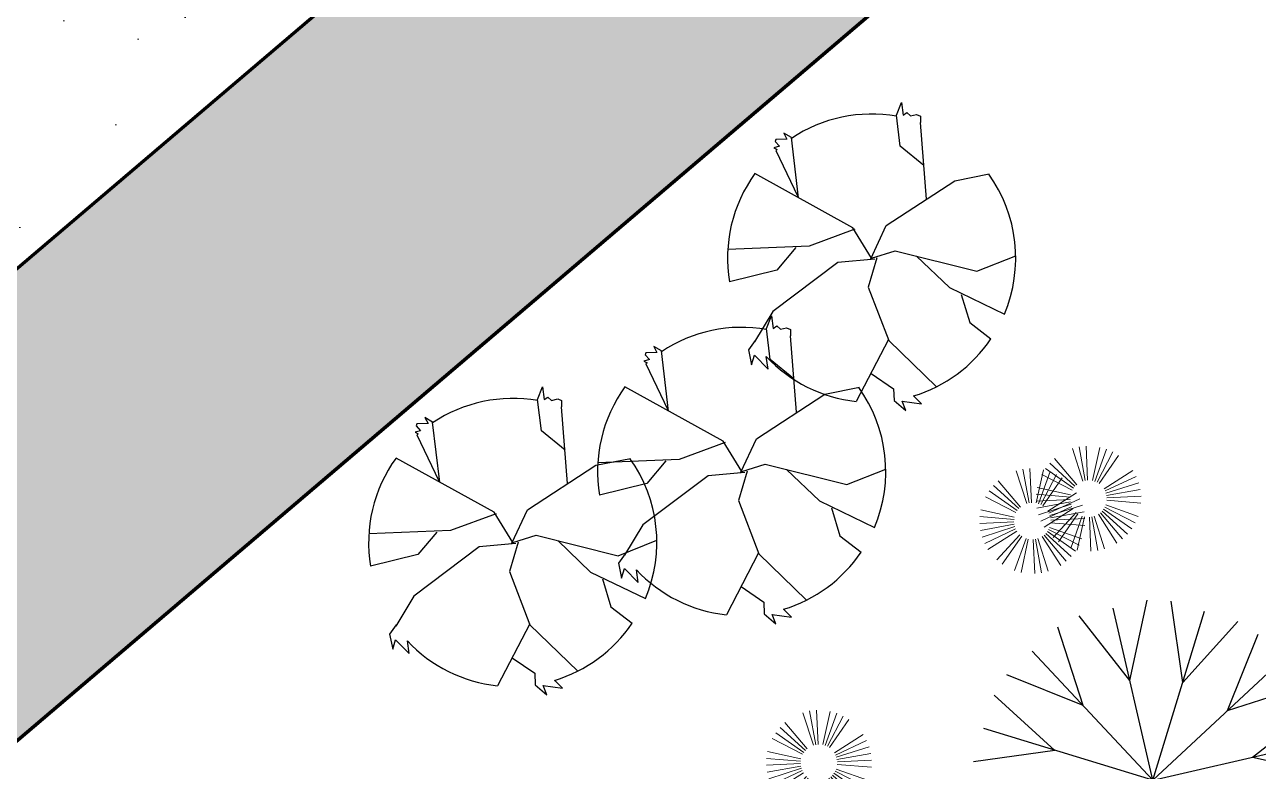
# Model space of a CAD drawing. Header units: millimetres. Extents: x 111 to 1506, y 14 to 566.
# Drawn here: x 290.41 to 297.27, y 80.21 to 84.37 of the extents above; entities that cross this region are included whole.
import ezdxf

# ---------------------------------------------------------------- set-up
doc = ezdxf.new("R2010")
doc.units = ezdxf.units.MM
doc.layers.add('fer', color=8, linetype='Continuous')
for name, color, linetype, lineweight in [('G', 254, 'Continuous', 5), ('GRASS', 56, 'Continuous', 0), ('PALMERAS114', 114, 'Continuous', 5)]:
    doc.layers.add(name, color=color, linetype=linetype, lineweight=lineweight)
doc.styles.add('ATTR', font='romans.shx', dxfattribs={"width": 0.8, "height": 2.52})

# ---------------------------------------------------------------- blocks, each defined once
blk = doc.blocks.new('EVG7')
for p, q in [((-6.6, 19.1), (-16.7, 56.9)), ((-3.9, 19.7), (-9, 58.4)), ((1.6, 19.7), (6.7, 58.4)), ((4.2, 19.1), (14.4, 56.9)), ((-13.8, 15.4), (-37.7, 46.5)), ((-11.6, 17), (-31.2, 50.9)), ((-9.2, 18.3), (-24.1, 54.3)), ((6.9, 18.3), (21.8, 54.3)), ((9.3, 17), (28.8, 50.9)), ((-17.8, 11.7), (-48.8, 35.4)), ((-16, 13.7), (-43.6, 41.3)), ((15.5, 11.7), (46.4, 35.4)), ((17, 9.4), (50.8, 28.9)), ((-21.6, 4.4), (-59.1, 14.4)), ((-20.6, 7), (-56.6, 21.9)), ((18.2, 7), (54.3, 21.9)), ((19.8, 1.7), (58.3, 6.7)), ((-22.2, -1.1), (-61.2, -1.1)), ((-22.2, -3.8), (-60.7, -8.9)), ((-20.6, -9.1), (-56.6, -24)), ((-19.4, -11.6), (-53.1, -31.1)), ((-17.8, -13.9), (-48.8, -37.6)), ((15.5, -13.9), (46.4, -37.6)), ((19.3, -6.6), (56.8, -16.6)), ((19.8, -1.1), (58.8, -1.1)), ((19.8, -3.8), (58.3, -8.9)), ((-13.8, -17.6), (-37.7, -48.7)), ((-11.6, -19.2), (-31.2, -53)), ((-9.2, -20.5), (-24.1, -56.5)), ((-6.6, -21.3), (-16.7, -59)), ((-3.9, -21.8), (-9, -60.6)), ((-1.2, -22.1), (-1.2, -61.1)), ((4.2, -21.3), (14.4, -59)), ((6.9, -20.5), (21.8, -56.5)), ((9.3, -19.2), (28.8, -53)), ((11.5, -17.6), (35.3, -48.7)), ((13.6, -15.9), (41.2, -43.5))]:
    blk.add_line(p, q)
at = {"style": 'ATTR', "width": 0.8, "flags": 9}
blk.add_attdef('ESTCODE', (0, 0), '', height=0.7, dxfattribs=at)
blk = doc.blocks.new('rr')
at = {"layer": 'fer', "color": 97}
for p, q in [((1376.0415, 206.5969), (1375.8475, 207.0109)), ((1376.0415, 206.5969), (1375.8475, 207.0109)), ((1376.0415, 206.0276), (1376.0415, 207.0109)), ((1376.0415, 206.5969), (1376.2356, 207.0109)), ((1376.0415, 206.0276), (1376.0415, 207.0109)), ((1376.0415, 206.5969), (1376.2356, 207.0109)), ((1375.7569, 206.5206), (1375.718, 206.9762)), ((1375.7569, 206.5206), (1375.718, 206.9762)), ((1376.3262, 206.5206), (1376.3651, 206.9762)), ((1376.3262, 206.5206), (1376.3651, 206.9762)), ((1376.0415, 206.0276), (1375.5499, 206.8792)), ((1376.0415, 206.0276), (1375.5499, 206.8792)), ((1376.0415, 206.0276), (1376.5332, 206.8792)), ((1376.0415, 206.0276), (1376.5332, 206.8792)), ((1375.7569, 206.5206), (1375.3818, 206.7821)), ((1375.7569, 206.5206), (1375.3818, 206.7821)), ((1376.3262, 206.5206), (1376.7013, 206.7821)), ((1376.3262, 206.5206), (1376.7013, 206.7821)), ((1375.5485, 206.3122), (1375.287, 206.6873)), ((1375.5485, 206.3122), (1375.287, 206.6873)), ((1376.5346, 206.3122), (1376.7961, 206.6873)), ((1376.5346, 206.3122), (1376.7961, 206.6873)), ((1376.0415, 206.0276), (1375.19, 206.5193)), ((1376.0415, 206.0276), (1375.19, 206.5193)), ((1376.0415, 206.0276), (1376.8931, 206.5193)), ((1376.0415, 206.0276), (1376.8931, 206.5193)), ((1375.5485, 206.3122), (1375.0929, 206.3512)), ((1375.5485, 206.3122), (1375.0929, 206.3512)), ((1376.5346, 206.3122), (1376.9902, 206.3512)), ((1376.5346, 206.3122), (1376.9902, 206.3512)), ((1375.4723, 206.0276), (1375.0582, 206.2217)), ((1375.4723, 206.0276), (1375.0582, 206.2217)), ((1376.6108, 206.0276), (1377.0249, 206.2217)), ((1376.6108, 206.0276), (1377.0249, 206.2217)), ((1376.0415, 206.0276), (1375.0582, 206.0276)), ((1375.4723, 206.0276), (1375.0582, 205.8335)), ((1376.0415, 206.0276), (1375.0582, 206.0276)), ((1375.4723, 206.0276), (1375.0582, 205.8335)), ((1376.0415, 206.0276), (1375.19, 205.5359)), ((1376.0415, 206.0276), (1375.19, 205.5359)), ((1376.0415, 206.0276), (1375.5499, 205.176)), ((1376.0415, 206.0276), (1375.5499, 205.176)), ((1376.0415, 206.0276), (1377.0249, 206.0276)), ((1376.0415, 206.0276), (1377.0249, 206.0276)), ((1376.0415, 206.0276), (1376.8931, 205.5359)), ((1376.0415, 206.0276), (1376.5332, 205.176)), ((1376.0415, 206.0276), (1376.0415, 205.0443)), ((1376.0415, 206.0276), (1376.8931, 205.5359)), ((1376.0415, 206.0276), (1376.5332, 205.176)), ((1376.0415, 206.0276), (1376.0415, 205.0443)), ((1376.6108, 206.0276), (1377.0249, 205.8335)), ((1376.6108, 206.0276), (1377.0249, 205.8335)), ((1375.5485, 205.7429), (1375.0929, 205.704)), ((1375.5485, 205.7429), (1375.0929, 205.704)), ((1375.5485, 205.7429), (1375.287, 205.3679)), ((1375.5485, 205.7429), (1375.287, 205.3679)), ((1376.5346, 205.7429), (1376.9902, 205.704)), ((1376.5346, 205.7429), (1376.9902, 205.704)), ((1376.5346, 205.7429), (1376.7961, 205.3679)), ((1376.5346, 205.7429), (1376.7961, 205.3679)), ((1375.7569, 205.5346), (1375.3818, 205.2731)), ((1375.7569, 205.5346), (1375.3818, 205.2731)), ((1375.7569, 205.5346), (1375.718, 205.079)), ((1375.7569, 205.5346), (1375.718, 205.079)), ((1376.3262, 205.5346), (1376.7013, 205.2731)), ((1376.3262, 205.5346), (1376.3651, 205.079)), ((1376.3262, 205.5346), (1376.7013, 205.2731)), ((1376.3262, 205.5346), (1376.3651, 205.079)), ((1376.0415, 205.4583), (1375.8475, 205.0443)), ((1376.0415, 205.4583), (1375.8475, 205.0443)), ((1376.0415, 205.4583), (1376.2356, 205.0443)), ((1376.0415, 205.4583), (1376.2356, 205.0443))]:
    blk.add_line(p, q, dxfattribs=at)
blk = doc.blocks.new('gol')
at = {"layer": 'fer', "color": 97}
for p, q in [((1375.8976, 203.1838), (1375.7524, 203.3652)), ((1375.8976, 203.1838), (1375.7524, 203.3652)), ((1376.029, 203.0646), (1376.0811, 203.3997)), ((1376.029, 203.0646), (1376.0811, 203.3997)), ((1376.1819, 203.2287), (1376.2344, 203.3686)), ((1376.1819, 203.2287), (1376.2344, 203.3686)), ((1376.046, 203.1382), (1376.1819, 203.2287)), ((1376.046, 203.1382), (1376.1819, 203.2287)), ((1375.9214, 202.7148), (1375.8976, 203.1838)), ((1375.9214, 202.7148), (1375.8976, 203.1838)), ((1376.4085, 202.8276), (1376.5777, 203.1568)), ((1376.4085, 202.8276), (1376.5777, 203.1568)), ((1375.4517, 202.9186), (1375.359, 203.0912)), ((1375.4517, 202.9186), (1375.359, 203.0912)), ((1376.6929, 203.1039), (1376.6638, 203.0482)), ((1376.6929, 203.1039), (1376.6638, 203.0482)), ((1376.7099, 202.9973), (1376.6929, 203.1039)), ((1376.7099, 202.9973), (1376.6929, 203.1039)), ((1375.9152, 202.838), (1376.029, 203.0646)), ((1375.9152, 202.838), (1376.029, 203.0646)), ((1376.7535, 203.0312), (1376.7099, 202.9973)), ((1376.7535, 203.0312), (1376.7099, 202.9973)), ((1376.7196, 202.9537), (1376.7535, 203.0312)), ((1376.7196, 202.9537), (1376.7535, 203.0312)), ((1376.6129, 202.7864), (1376.6589, 202.9319)), ((1376.6129, 202.7864), (1376.6589, 202.9319)), ((1376.6589, 202.9319), (1376.7196, 202.9537)), ((1376.6589, 202.9319), (1376.7196, 202.9537)), ((1375.8011, 202.6271), (1375.4517, 202.9186)), ((1375.8011, 202.6271), (1375.4517, 202.9186)), ((1375.5947, 202.7979), (1375.1976, 202.6416)), ((1375.5947, 202.7979), (1375.1976, 202.6416)), ((1376.159, 202.6317), (1376.4085, 202.8276)), ((1376.159, 202.6317), (1376.4085, 202.8276)), ((1376.4047, 202.8246), (1376.7862, 202.7535)), ((1376.4047, 202.8246), (1376.7862, 202.7535)), ((1375.4211, 202.7296), (1375.357, 202.5723)), ((1375.4211, 202.7296), (1375.357, 202.5723)), ((1375.9986, 202.602), (1375.9214, 202.7148)), ((1375.9986, 202.602), (1375.9214, 202.7148)), ((1375.161, 202.6076), (1375.1633, 202.6311)), ((1375.161, 202.6076), (1375.1633, 202.6311)), ((1375.1786, 202.577), (1375.161, 202.6076)), ((1375.1786, 202.577), (1375.161, 202.6076)), ((1375.1633, 202.6311), (1375.1976, 202.6416)), ((1375.1633, 202.6311), (1375.1976, 202.6416)), ((1376.0042, 202.5989), (1375.8011, 202.6271)), ((1376.0042, 202.5989), (1375.8011, 202.6271)), ((1375.9986, 202.602), (1375.8679, 202.4536)), ((1375.9986, 202.602), (1375.8679, 202.4536)), ((1375.9879, 202.6299), (1376.159, 202.6317)), ((1375.9879, 202.6299), (1376.159, 202.6317)), ((1375.9986, 202.6198), (1376.0759, 202.4298)), ((1375.9986, 202.6198), (1376.0759, 202.4298)), ((1375.1221, 202.5077), (1375.1857, 202.5371)), ((1375.1221, 202.5077), (1375.1857, 202.5371)), ((1375.1668, 202.5524), (1375.1786, 202.577)), ((1375.1668, 202.5524), (1375.1786, 202.577)), ((1375.1857, 202.5371), (1375.1668, 202.5524)), ((1375.1857, 202.5371), (1375.1668, 202.5524)), ((1375.357, 202.5723), (1375.1966, 202.5011)), ((1375.357, 202.5723), (1375.1966, 202.5011)), ((1375.1966, 202.5011), (1375.1221, 202.5077)), ((1375.1966, 202.5011), (1375.1221, 202.5077)), ((1375.8679, 202.4536), (1375.7387, 201.8433)), ((1375.8679, 202.4536), (1375.7387, 201.8433)), ((1375.8724, 202.4666), (1376.0361, 202.2505)), ((1375.8724, 202.4666), (1376.0361, 202.2505)), ((1376.0759, 202.4298), (1376.4442, 202.1627)), ((1376.0759, 202.4298), (1376.4442, 202.1627)), ((1376.0361, 202.2505), (1376.1861, 201.8222)), ((1376.0361, 202.2505), (1376.1861, 201.8222)), ((1376.0662, 202.1813), (1376.2163, 202.1169)), ((1376.0662, 202.1813), (1376.2163, 202.1169)), ((1376.7579, 202.2312), (1376.6933, 202.2013)), ((1376.7579, 202.2312), (1376.6933, 202.2013)), ((1376.7064, 202.1363), (1376.7579, 202.2312)), ((1376.7064, 202.1363), (1376.7579, 202.2312)), ((1375.7966, 202.1152), (1375.4877, 201.9786)), ((1375.7966, 202.1152), (1375.4877, 201.9786)), ((1375.582, 201.9167), (1375.7912, 202.1084)), ((1375.582, 201.9167), (1375.7912, 202.1084)), ((1376.2163, 202.1169), (1376.3564, 201.8842)), ((1376.2163, 202.1169), (1376.3564, 201.8842)), ((1376.4442, 202.1627), (1376.6343, 202.1152)), ((1376.4442, 202.1627), (1376.6343, 202.1152)), ((1376.6261, 202.1155), (1376.6875, 202.0958)), ((1376.6261, 202.1155), (1376.6875, 202.0958)), ((1376.6875, 202.0958), (1376.7617, 202.1366)), ((1376.6875, 202.0958), (1376.7617, 202.1366)), ((1376.7617, 202.1366), (1376.7064, 202.1363)), ((1376.7617, 202.1366), (1376.7064, 202.1363)), ((1375.4877, 201.9786), (1375.4758, 201.9311)), ((1375.4877, 201.9786), (1375.4758, 201.9311)), ((1375.4758, 201.9311), (1375.5034, 201.9576)), ((1375.4758, 201.9311), (1375.5034, 201.9576)), ((1375.5034, 201.9576), (1375.5225, 201.8982)), ((1375.5034, 201.9576), (1375.5225, 201.8982)), ((1375.5353, 201.8982), (1375.5533, 201.929)), ((1375.5353, 201.8982), (1375.5533, 201.929)), ((1375.5533, 201.929), (1375.5703, 201.9024)), ((1375.5533, 201.929), (1375.5703, 201.9024)), ((1375.5703, 201.9024), (1375.5745, 201.9226)), ((1375.5703, 201.9024), (1375.5745, 201.9226)), ((1375.5225, 201.8982), (1375.5353, 201.8982)), ((1375.5225, 201.8982), (1375.5353, 201.8982))]:
    blk.add_line(p, q, dxfattribs=at)
for start, end in [(84.10041, 142.69414), (84.10041, 142.69414), (33.89508, 72.9052), (33.89508, 72.9052), (330.02416, 10.88959), (330.02416, 10.88959), (187.03618, 230.8056), (187.03618, 230.8056), (238.05677, 238.70149), (238.05677, 238.70149), (251.09208, 296.49052), (251.09208, 296.49052)]:
    blk.add_arc((1375.9986, 202.602), 0.802, start, end, dxfattribs=at)

msp = doc.modelspace()

# ---------------------------------------------------------------- hatches: boundary and pattern name
at = {"layer": 'G', "lineweight": 100, "ltscale": 1000}
h = msp.add_hatch(dxfattribs=at)
h.set_pattern_fill('AR-HBONE', color=256, scale=0.046, angle=-22.085228, style=0)
h.set_pattern_definition([(22.914772, (793.07422, 1594.84348), (0.097837146, 0.241122153), [0.552, -0.184]), (112.914772, (793.2437, 1594.91512), (0.097837146, 0.241122153), [0.552, -0.184])])
h.paths.add_polyline_path([(290.19297, 80.23558), (287.66985, 80.71371), (336.14854, 122.00321), (335.44219, 118.77452)])
at = {"layer": 'GRASS'}
h = msp.add_hatch(dxfattribs=at)
h.set_pattern_fill('AR-SAND', color=256, scale=0.6, angle=-112.085228, style=0)
h.set_pattern_definition([(285.41477, (801.4168, 1599.2397), (1.0854773, -0.3996518), [0, -0.912, 0, -1.02, 0, -0.975]), (255.41477, (801.4168, 1599.2397), (1.1697976, -1.6206036), [0, -0.492, 0, -0.822, 0, -0.315]), (215.41477, (801.6943, 1599.9235), (-0.6993768, -1.73266277), [0, -0.3, 0, -1.08, 0, -1.41]), (205.41477, (801.6943, 1599.9235), (-0.1901898, -1.8693282), [0, -0.15, 0, -0.708, 0, -0.81])])
h.paths.add_polyline_path([(293.10678, 85.34437), (279.28733, 82.30221), (287.66985, 80.71371)])

# ---------------------------------------------------------------- linework, layer by layer
at = {"lineweight": 100, "ltscale": 1000}
for p, q in [((310.46952, 100.13229), (287.66985, 80.71371)), ((311.87098, 98.69883), (288.23794, 78.57046)), ((288.23794, 78.57046), (304.45186, 92.37992))]:
    msp.add_line(p, q, dxfattribs=at)

# ---------------------------------------------------------------- block references
at = {"lineweight": 100, "rotation": 253.0024052467934}
for name, p in [('gol', (503.61759, 1458.18671)), ('gol', (502.89452, 1456.99941)), ('gol', (501.62053, 1456.60364)), ('rr', (501.91889, 1456.32282))]:
    msp.add_blockref(name, p, dxfattribs=at)
at = {"layer": 'PALMERAS114', "extrusion": (0, 0, -1), "xscale": -0.004880888891868356, "yscale": 0.004880888891718753, "zscale": -0.004880888891868356, "rotation": 289.8329542831356}
for p in [(-296.32558, 81.73686), (-296.01241, 81.61232), (-294.8252, 80.26703)]:
    msp.add_blockref('EVG7', p, dxfattribs=at)

doc.saveas('drawing.dxf')
